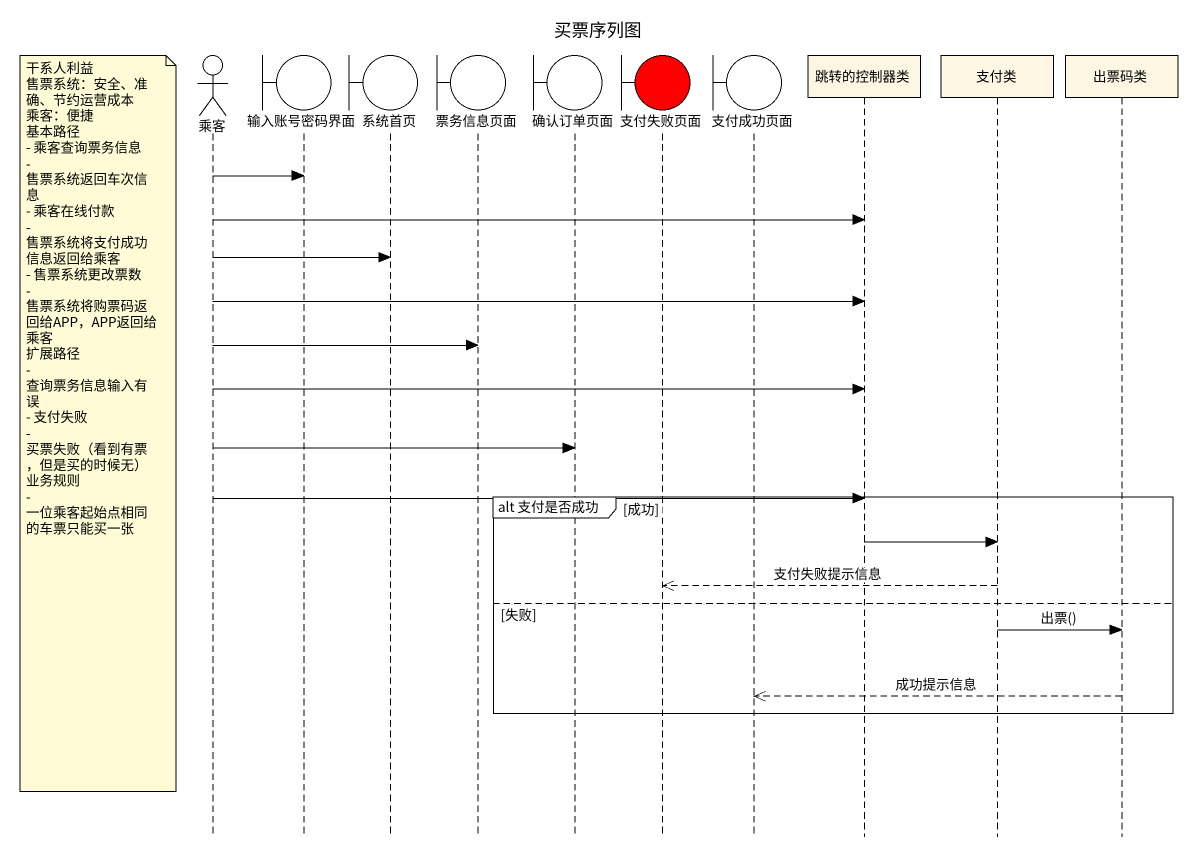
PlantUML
@startuml
title 买票序列图
hide footbox
actor 乘客
boundary 输入账号密码界面
boundary 系统首页
boundary 票务信息页面
boundary 确认订单页面
boundary 支付失败页面 #FF0000
boundary 支付成功页面
participant 跳转的控制器类
participant 支付类
participant 出票码类

乘客 -> 输入账号密码界面
乘客 -> 跳转的控制器类
乘客 -> 系统首页
乘客 -> 跳转的控制器类
乘客 -> 票务信息页面
乘客 -> 跳转的控制器类
note left of 乘客
  干系人利益
  售票系统：安全、准确、节约运营成本
  乘客：便捷
  基本路径
  - 乘客查询票务信息
  - 售票系统返回车次信息
  - 乘客在线付款
  - 售票系统将支付成功信息返回给乘客
  - 售票系统更改票数
  - 售票系统将购票码返回给APP，APP返回给乘客
  扩展路径
  - 查询票务信息输入有误
  - 支付失败
  - 买票失败（看到有票，但是买的时候无）
  业务规则
  - 一位乘客起始点相同的车票只能买一张
end note
乘客 -> 确认订单页面
group alt 支付是否成功 [成功]
  乘客 -> 跳转的控制器类
  跳转的控制器类 -> 支付类
  支付类 -->> 支付失败页面 : 支付失败提示信息
else 失败
  支付类 -> 出票码类 : 出票()
  出票码类 -->> 支付成功页面 : 成功提示信息
end
@enduml
